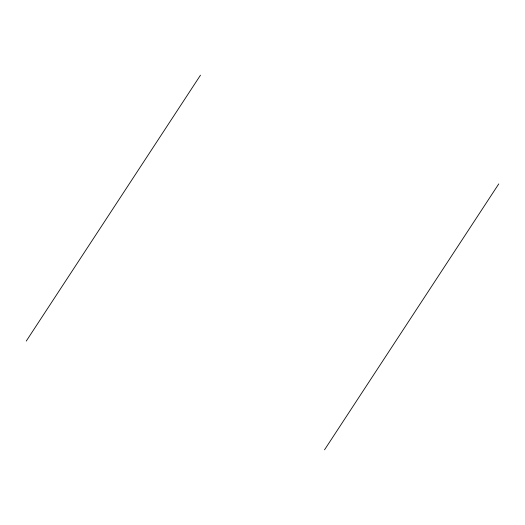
<?xml version="1.0" encoding="UTF-8"?>
<svg xmlns="http://www.w3.org/2000/svg" width="525" height="525" viewBox="0 0 525 525"><rect width="100%" height="100%" fill="white"/><g stroke="black" fill="none" stroke-linecap="round" stroke-linejoin="round"><path stroke-width="0.79" d="M26.25 341.079L200.478 75.18M324.522 449.82L498.75 183.921"/></g></svg>
